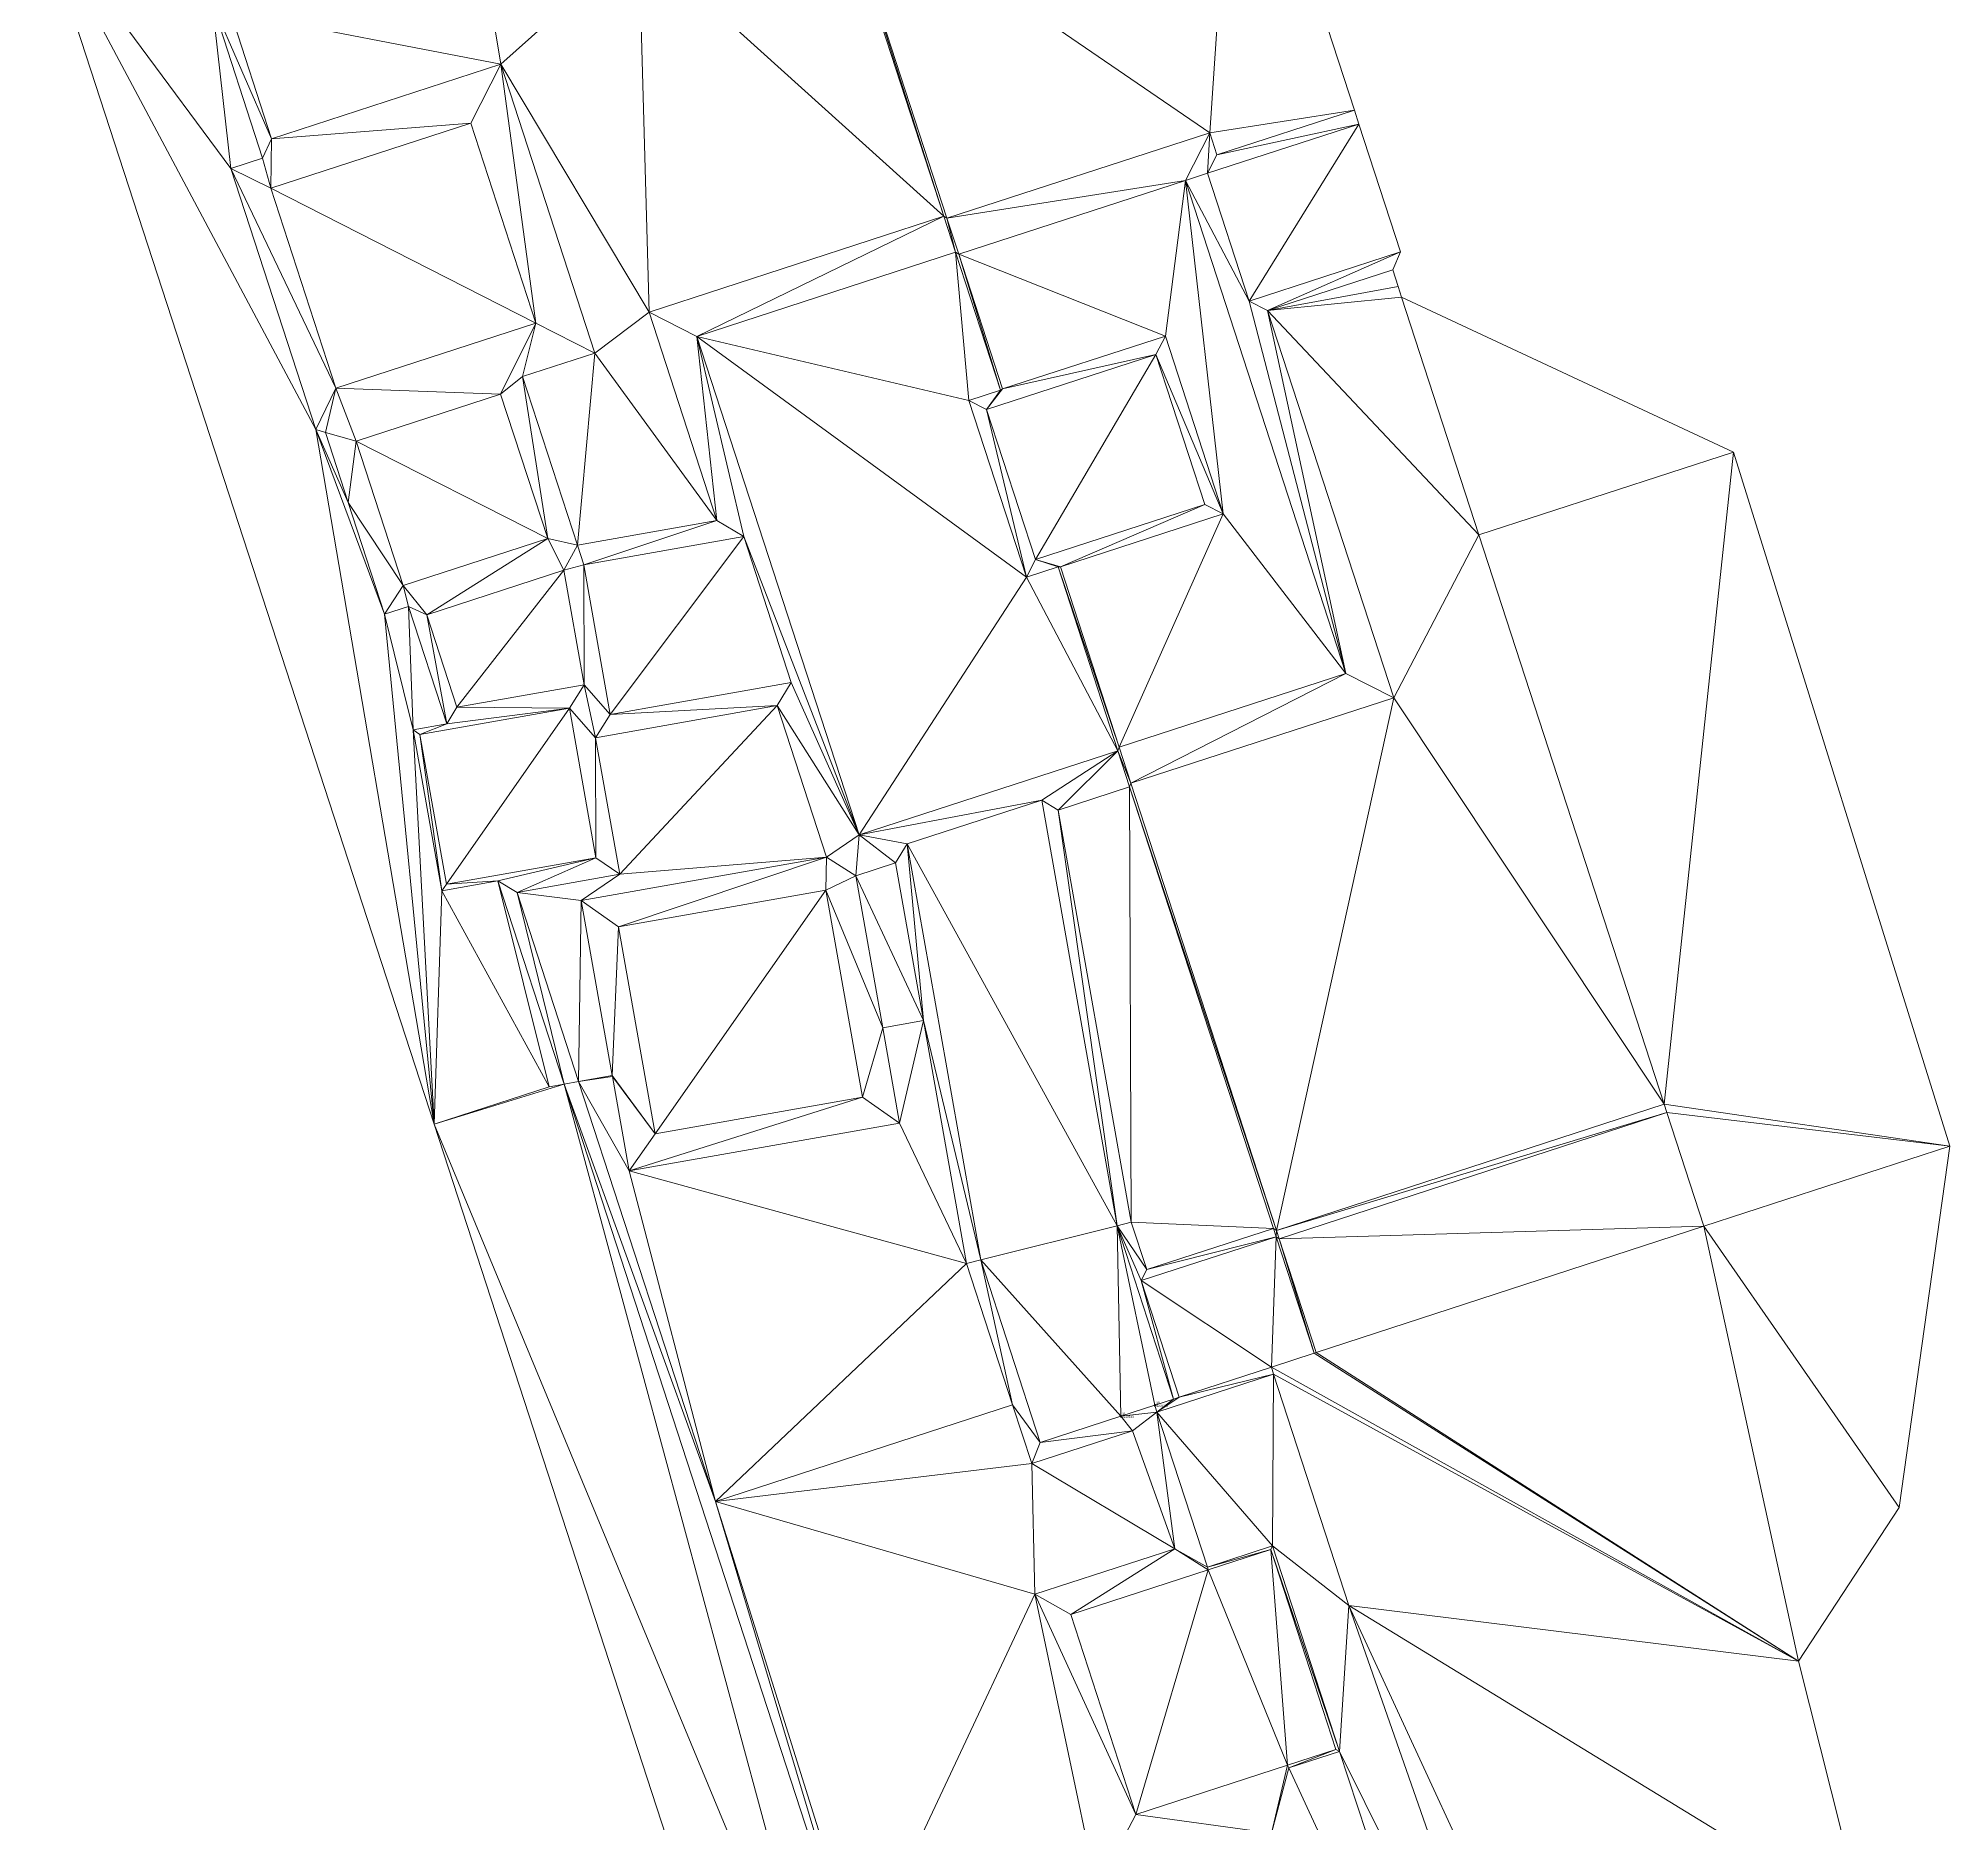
# Model space of a CAD drawing. Header units: metres. Extents: x 2684444 to 2684547, y 1239945 to 1240156.
# Drawn here: x 2684466.8 to 2684499.51, y 1240037.55 to 1240068.12 of the extents above; entities that cross this region are included whole.
import ezdxf

# ---------------------------------------------------------------- set-up
doc = ezdxf.new("R2010")
doc.units = ezdxf.units.M
for name, color, linetype, lineweight in [('Bruchkanten', 1, 'Continuous', 13), ('Bruchkanten-Hoehe', 1, 'Continuous', 0), ('Bruchkanten-PktBezeichnung', 1, 'Continuous', 0), ('Bruchkanten-PNum', 1, 'Continuous', 0), ('Bruchkanten_Linie', 1, 'Continuous', 13), ('DGM_Vermaschung', 254, 'Continuous', 15)]:
    doc.layers.add(name, color=color, linetype=linetype, lineweight=lineweight)
doc.styles.add('Arial', font='arial.ttf', dxfattribs={"height": 2})

# ---------------------------------------------------------------- blocks, each defined once
blk = doc.blocks.new('*U5')
at = {"layer": 'DGM_Vermaschung', "transparency": 33554687}
for points in [[(2684486.847, 1240066.504, 423.32), (2684480.446, 1240070.887, 423.32), (2684487.297, 1240073.117, 423.32)], [(2684489.325, 1240066.89, 423.32), (2684486.847, 1240066.504, 423.32), (2684487.297, 1240073.117, 423.32)], [(2684480.408, 1240070.876, 423.28), (2684482.296, 1240065.075, 423.28), (2684477.075, 1240069.79, 423.28)], [(2684480.446, 1240070.887, 423.32), (2684482.296, 1240065.075, 423.28), (2684480.408, 1240070.876, 423.28)], [(2684482.35, 1240065.04, 423.32), (2684480.446, 1240070.887, 423.32), (2684486.847, 1240066.504, 423.32)], [(2684480.446, 1240070.887, 423.32), (2684482.35, 1240065.04, 423.32), (2684482.296, 1240065.075, 423.28)], [(2684471.549, 1240061.423, 423.03), (2684473.573, 1240049.531, 423.03), (2684466.797, 1240070.346, 423.03)], [(2684469.772, 1240068.728, 423.03), (2684470.094, 1240065.892, 423.03), (2684466.797, 1240070.346, 423.03)], [(2684471.549, 1240061.423, 423.03), (2684466.797, 1240070.346, 423.03), (2684470.094, 1240065.892, 423.03)], [(2684470.087, 1240068.567, 423.28), (2684474.34, 1240069.952, 423.28), (2684474.713, 1240067.676, 423.28)], [(2684474.713, 1240067.676, 423.28), (2684474.34, 1240069.952, 423.28), (2684477.075, 1240069.79, 423.28)], [(2684477.251, 1240063.433, 423.28), (2684474.713, 1240067.676, 423.28), (2684477.075, 1240069.79, 423.28)], [(2684477.075, 1240069.79, 423.28), (2684482.296, 1240065.075, 423.28), (2684477.251, 1240063.433, 423.28)], [(2684469.772, 1240068.728, 423.03), (2684470.637, 1240066.069, 423.03), (2684470.094, 1240065.892, 423.03)], [(2684470.637, 1240066.069, 423.03), (2684469.772, 1240068.728, 423.03), (2684470.792, 1240066.399, 423.28)], [(2684470.792, 1240066.399, 423.28), (2684469.772, 1240068.728, 423.03), (2684470.087, 1240068.567, 423.28)], [(2684474.713, 1240067.676, 423.28), (2684470.792, 1240066.399, 423.28), (2684470.087, 1240068.567, 423.28)], [(2684470.792, 1240066.399, 423.28), (2684474.713, 1240067.676, 423.28), (2684474.2, 1240066.668, 422.48)], [(2684474.713, 1240067.676, 423.28), (2684475.314, 1240063.245, 422.48), (2684474.2, 1240066.668, 422.48)], [(2684474.713, 1240067.676, 423.28), (2684476.323, 1240062.731, 423.28), (2684475.314, 1240063.245, 422.48)], [(2684476.323, 1240062.731, 423.28), (2684474.713, 1240067.676, 423.28), (2684477.251, 1240063.433, 423.28)], [(2684486.847, 1240066.504, 423.32), (2684489.325, 1240066.89, 423.32), (2684486.971, 1240066.124, 423.32)], [(2684486.971, 1240066.124, 423.32), (2684489.325, 1240066.89, 423.32), (2684489.402, 1240066.652, 423.07)], [(2684475.314, 1240063.245, 422.48), (2684470.777, 1240065.554, 422.48), (2684474.2, 1240066.668, 422.48)], [(2684470.792, 1240066.399, 423.28), (2684474.2, 1240066.668, 422.48), (2684470.777, 1240065.554, 422.48)], [(2684489.402, 1240066.652, 423.07), (2684487.522, 1240063.621, 423.07), (2684486.811, 1240065.809, 423.07)], [(2684486.971, 1240066.124, 423.32), (2684489.402, 1240066.652, 423.07), (2684486.811, 1240065.809, 423.07)], [(2684490.114, 1240064.465, 423.07), (2684487.522, 1240063.621, 423.07), (2684489.402, 1240066.652, 423.07)], [(2684470.792, 1240066.399, 423.28), (2684470.777, 1240065.554, 422.48), (2684470.637, 1240066.069, 423.03)], [(2684486.43, 1240065.685, 422.67), (2684482.35, 1240065.04, 423.32), (2684486.847, 1240066.504, 423.32)], [(2684486.43, 1240065.685, 422.67), (2684486.847, 1240066.504, 423.32), (2684486.811, 1240065.809, 423.07)], [(2684486.971, 1240066.124, 423.32), (2684486.811, 1240065.809, 423.07), (2684486.847, 1240066.504, 423.32)], [(2684470.637, 1240066.069, 423.03), (2684470.777, 1240065.554, 422.48), (2684470.094, 1240065.892, 423.03)], [(2684471.891, 1240062.13, 422.48), (2684471.549, 1240061.423, 423.03), (2684470.094, 1240065.892, 423.03)], [(2684471.891, 1240062.13, 422.48), (2684470.094, 1240065.892, 423.03), (2684470.777, 1240065.554, 422.48)], [(2684482.35, 1240065.04, 423.32), (2684486.43, 1240065.685, 422.67), (2684482.551, 1240064.422, 422.67)], [(2684486.43, 1240065.685, 422.67), (2684486.088, 1240063.023, 422.67), (2684482.551, 1240064.422, 422.67)], [(2684486.43, 1240065.685, 422.67), (2684487.079, 1240059.979, 422.67), (2684486.088, 1240063.023, 422.67)], [(2684486.811, 1240065.809, 423.07), (2684487.522, 1240063.621, 423.07), (2684486.43, 1240065.685, 422.67)], [(2684489.177, 1240057.245, 422.67), (2684486.43, 1240065.685, 422.67), (2684487.522, 1240063.621, 423.07)], [(2684486.43, 1240065.685, 422.67), (2684489.177, 1240057.245, 422.67), (2684487.079, 1240059.979, 422.67)], [(2684475.314, 1240063.245, 422.48), (2684471.891, 1240062.13, 422.48), (2684470.777, 1240065.554, 422.48)], [(2684477.251, 1240063.433, 423.28), (2684482.296, 1240065.075, 423.28), (2684478.071, 1240063.016, 422.63)], [(2684482.296, 1240065.075, 423.28), (2684482.497, 1240064.457, 422.63), (2684478.071, 1240063.016, 422.63)], [(2684482.296, 1240065.075, 423.28), (2684482.35, 1240065.04, 423.32), (2684482.497, 1240064.457, 422.63)], [(2684482.497, 1240064.457, 422.63), (2684482.35, 1240065.04, 423.32), (2684482.551, 1240064.422, 422.67)], [(2684478.071, 1240063.016, 422.63), (2684482.497, 1240064.457, 422.63), (2684482.724, 1240061.918, 422.63)], [(2684483.266, 1240062.094, 422.63), (2684482.497, 1240064.457, 422.63), (2684482.551, 1240064.422, 422.67)], [(2684482.497, 1240064.457, 422.63), (2684483.266, 1240062.094, 422.63), (2684482.724, 1240061.918, 422.63)], [(2684486.088, 1240063.023, 422.67), (2684483.302, 1240062.116, 422.67), (2684482.551, 1240064.422, 422.67)], [(2684482.551, 1240064.422, 422.67), (2684483.302, 1240062.116, 422.67), (2684483.266, 1240062.094, 422.63)], [(2684487.838, 1240063.461, 423.32), (2684487.522, 1240063.621, 423.07), (2684490.114, 1240064.465, 423.07)], [(2684487.838, 1240063.461, 423.32), (2684490.114, 1240064.465, 423.07), (2684489.979, 1240064.158, 423.32)], [(2684489.979, 1240064.158, 423.32), (2684490.073, 1240063.87, 423.32), (2684487.838, 1240063.461, 423.32)], [(2684489.177, 1240057.245, 422.67), (2684487.522, 1240063.621, 423.07), (2684487.838, 1240063.461, 423.32)], [(2684490.073, 1240063.87, 423.32), (2684490.132, 1240063.688, 423.32), (2684487.838, 1240063.461, 423.32)], [(2684491.456, 1240059.619, 423.32), (2684487.838, 1240063.461, 423.32), (2684490.132, 1240063.688, 423.32)], [(2684491.456, 1240059.619, 423.32), (2684490.132, 1240063.688, 423.32), (2684495.81, 1240061.035, 427.898)], [(2684477.251, 1240063.433, 423.28), (2684478.413, 1240059.863, 423.28), (2684476.323, 1240062.731, 423.28)], [(2684478.413, 1240059.863, 423.28), (2684477.251, 1240063.433, 423.28), (2684478.071, 1240063.016, 422.63)], [(2684487.838, 1240063.461, 423.32), (2684489.996, 1240056.828, 423.32), (2684489.177, 1240057.245, 422.67)], [(2684489.996, 1240056.828, 423.32), (2684487.838, 1240063.461, 423.32), (2684491.456, 1240059.619, 423.32)], [(2684475.314, 1240063.245, 422.48), (2684474.711, 1240062.028, 422.68), (2684471.891, 1240062.13, 422.48)], [(2684474.711, 1240062.028, 422.68), (2684475.314, 1240063.245, 422.48), (2684475.087, 1240062.329, 423.28)], [(2684475.087, 1240062.329, 423.28), (2684475.314, 1240063.245, 422.48), (2684476.323, 1240062.731, 423.28)], [(2684480.849, 1240054.482, 422.63), (2684478.071, 1240063.016, 422.63), (2684483.709, 1240058.893, 422.63)], [(2684483.709, 1240058.893, 422.63), (2684478.071, 1240063.016, 422.63), (2684482.724, 1240061.918, 422.63)], [(2684478.071, 1240063.016, 422.63), (2684478.871, 1240059.589, 422.93), (2684478.413, 1240059.863, 423.28)], [(2684478.071, 1240063.016, 422.63), (2684480.849, 1240054.482, 422.63), (2684478.871, 1240059.589, 422.93)], [(2684483.302, 1240062.116, 422.67), (2684486.088, 1240063.023, 422.67), (2684485.927, 1240062.708, 422.1)], [(2684486.088, 1240063.023, 422.67), (2684487.079, 1240059.979, 422.67), (2684485.927, 1240062.708, 422.1)], [(2684476.027, 1240059.441, 423.28), (2684475.087, 1240062.329, 423.28), (2684476.323, 1240062.731, 423.28)], [(2684478.413, 1240059.863, 423.28), (2684476.027, 1240059.441, 423.28), (2684476.323, 1240062.731, 423.28)], [(2684485.927, 1240062.708, 422.1), (2684483.863, 1240059.195, 422.1), (2684483.027, 1240061.764, 422.1)], [(2684485.927, 1240062.708, 422.1), (2684483.027, 1240061.764, 422.1), (2684483.302, 1240062.116, 422.67)], [(2684486.763, 1240060.139, 422.1), (2684483.863, 1240059.195, 422.1), (2684485.927, 1240062.708, 422.1)], [(2684485.927, 1240062.708, 422.1), (2684487.079, 1240059.979, 422.67), (2684486.763, 1240060.139, 422.1)], [(2684474.711, 1240062.028, 422.68), (2684475.087, 1240062.329, 423.28), (2684475.516, 1240059.556, 422.68)], [(2684475.516, 1240059.556, 422.68), (2684475.087, 1240062.329, 423.28), (2684476.027, 1240059.441, 423.28)], [(2684471.891, 1240062.13, 422.48), (2684471.713, 1240061.373, 423.03), (2684471.549, 1240061.423, 423.03)], [(2684471.713, 1240061.373, 423.03), (2684471.891, 1240062.13, 422.48), (2684472.239, 1240061.223, 422.68)], [(2684472.239, 1240061.223, 422.68), (2684471.891, 1240062.13, 422.48), (2684474.711, 1240062.028, 422.68)], [(2684475.516, 1240059.556, 422.68), (2684472.239, 1240061.223, 422.68), (2684474.711, 1240062.028, 422.68)], [(2684482.724, 1240061.918, 422.63), (2684483.266, 1240062.094, 422.63), (2684483.027, 1240061.764, 422.1)], [(2684483.266, 1240062.094, 422.63), (2684483.302, 1240062.116, 422.67), (2684483.027, 1240061.764, 422.1)], [(2684483.709, 1240058.893, 422.63), (2684482.724, 1240061.918, 422.63), (2684483.027, 1240061.764, 422.1)], [(2684483.863, 1240059.195, 422.1), (2684483.709, 1240058.893, 422.63), (2684483.027, 1240061.764, 422.1)], [(2684471.549, 1240061.423, 423.03), (2684472.726, 1240058.262, 423.03), (2684473.573, 1240049.531, 423.03)], [(2684472.726, 1240058.262, 423.03), (2684471.549, 1240061.423, 423.03), (2684472.104, 1240060.17, 423.03)], [(2684471.549, 1240061.423, 423.03), (2684471.713, 1240061.373, 423.03), (2684472.104, 1240060.17, 423.03)], [(2684471.713, 1240061.373, 423.03), (2684472.239, 1240061.223, 422.68), (2684472.104, 1240060.17, 423.03)], [(2684472.239, 1240061.223, 422.68), (2684473.044, 1240058.751, 422.68), (2684472.104, 1240060.17, 423.03)], [(2684473.044, 1240058.751, 422.68), (2684472.239, 1240061.223, 422.68), (2684475.516, 1240059.556, 422.68)], [(2684494.628, 1240049.871, 423.32), (2684491.456, 1240059.619, 423.32), (2684495.81, 1240061.035, 427.898)], [(2684499.514, 1240049.15, 427.596), (2684494.628, 1240049.871, 423.32), (2684495.81, 1240061.035, 427.898)], [(2684472.104, 1240060.17, 423.03), (2684473.044, 1240058.751, 422.68), (2684472.726, 1240058.262, 423.03)], [(2684483.863, 1240059.195, 422.1), (2684486.763, 1240060.139, 422.1), (2684484.292, 1240059.072, 422.67)], [(2684487.079, 1240059.979, 422.67), (2684484.292, 1240059.072, 422.67), (2684486.763, 1240060.139, 422.1)], [(2684478.413, 1240059.863, 423.28), (2684476.135, 1240059.105, 422.93), (2684476.027, 1240059.441, 423.28)], [(2684478.871, 1240059.589, 422.93), (2684476.135, 1240059.105, 422.93), (2684478.413, 1240059.863, 423.28)], [(2684487.079, 1240059.979, 422.67), (2684485.298, 1240055.983, 422.67), (2684484.292, 1240059.072, 422.67)], [(2684489.177, 1240057.245, 422.67), (2684485.298, 1240055.983, 422.67), (2684487.079, 1240059.979, 422.67)], [(2684475.516, 1240059.556, 422.68), (2684473.445, 1240058.25, 423.28), (2684473.044, 1240058.751, 422.68)], [(2684475.516, 1240059.556, 422.68), (2684475.795, 1240059.015, 423.28), (2684473.445, 1240058.25, 423.28)], [(2684475.795, 1240059.015, 423.28), (2684475.516, 1240059.556, 422.68), (2684476.027, 1240059.441, 423.28)], [(2684476.027, 1240059.441, 423.28), (2684476.135, 1240059.105, 422.93), (2684475.795, 1240059.015, 423.28)], [(2684476.587, 1240056.545, 422.93), (2684476.135, 1240059.105, 422.93), (2684478.871, 1240059.589, 422.93)], [(2684476.587, 1240056.545, 422.93), (2684478.871, 1240059.589, 422.93), (2684479.683, 1240057.092, 422.93)], [(2684478.871, 1240059.589, 422.93), (2684480.849, 1240054.482, 422.63), (2684479.683, 1240057.092, 422.93)], [(2684491.456, 1240059.619, 423.32), (2684494.628, 1240049.871, 423.32), (2684489.996, 1240056.828, 423.32)], [(2684473.961, 1240056.666, 423.28), (2684473.445, 1240058.25, 423.28), (2684475.795, 1240059.015, 423.28)], [(2684475.795, 1240059.015, 423.28), (2684476.142, 1240057.052, 423.28), (2684473.961, 1240056.666, 423.28)], [(2684476.135, 1240059.105, 422.93), (2684476.142, 1240057.052, 423.28), (2684475.795, 1240059.015, 423.28)], [(2684476.135, 1240059.105, 422.93), (2684476.587, 1240056.545, 422.93), (2684476.142, 1240057.052, 423.28)], [(2684483.863, 1240059.195, 422.1), (2684484.251, 1240059.069, 422.63), (2684483.709, 1240058.893, 422.63)], [(2684484.251, 1240059.069, 422.63), (2684485.275, 1240055.923, 422.63), (2684483.709, 1240058.893, 422.63)], [(2684484.251, 1240059.069, 422.63), (2684483.863, 1240059.195, 422.1), (2684484.292, 1240059.072, 422.67)], [(2684485.298, 1240055.983, 422.67), (2684484.251, 1240059.069, 422.63), (2684484.292, 1240059.072, 422.67)], [(2684485.275, 1240055.923, 422.63), (2684484.251, 1240059.069, 422.63), (2684485.298, 1240055.983, 422.67)], [(2684473.044, 1240058.751, 422.68), (2684473.135, 1240058.395, 423.03), (2684472.726, 1240058.262, 423.03)], [(2684473.445, 1240058.25, 423.28), (2684473.135, 1240058.395, 423.03), (2684473.044, 1240058.751, 422.68)], [(2684485.275, 1240055.923, 422.63), (2684480.849, 1240054.482, 422.63), (2684483.709, 1240058.893, 422.63)], [(2684473.135, 1240058.395, 423.03), (2684473.214, 1240056.28, 423.03), (2684472.726, 1240058.262, 423.03)], [(2684473.79, 1240056.382, 423.03), (2684473.135, 1240058.395, 423.03), (2684473.445, 1240058.25, 423.28)], [(2684473.135, 1240058.395, 423.03), (2684473.79, 1240056.382, 423.03), (2684473.214, 1240056.28, 423.03)], [(2684473.573, 1240049.531, 423.03), (2684472.726, 1240058.262, 423.03), (2684473.214, 1240056.28, 423.03)], [(2684473.79, 1240056.382, 423.03), (2684473.445, 1240058.25, 423.28), (2684473.961, 1240056.666, 423.28)], [(2684473.961, 1240056.666, 423.28), (2684476.142, 1240057.052, 423.28), (2684475.89, 1240056.652, 422.93)], [(2684476.142, 1240057.052, 423.28), (2684476.336, 1240056.145, 423.28), (2684475.89, 1240056.652, 422.93)], [(2684476.336, 1240056.145, 423.28), (2684476.142, 1240057.052, 423.28), (2684476.587, 1240056.545, 422.93)], [(2684476.587, 1240056.545, 422.93), (2684479.683, 1240057.092, 422.93), (2684479.445, 1240056.695, 423.28)], [(2684480.849, 1240054.482, 422.63), (2684479.445, 1240056.695, 423.28), (2684479.683, 1240057.092, 422.93)], [(2684489.177, 1240057.245, 422.67), (2684485.499, 1240055.365, 423.32), (2684485.298, 1240055.983, 422.67)], [(2684489.996, 1240056.828, 423.32), (2684485.499, 1240055.365, 423.32), (2684489.177, 1240057.245, 422.67)], [(2684487.991, 1240047.71, 423.32), (2684485.499, 1240055.365, 423.32), (2684489.996, 1240056.828, 423.32)], [(2684487.991, 1240047.71, 423.32), (2684489.996, 1240056.828, 423.32), (2684494.628, 1240049.871, 423.32)], [(2684475.89, 1240056.652, 422.93), (2684473.33, 1240056.199, 422.93), (2684473.79, 1240056.382, 423.03)], [(2684475.89, 1240056.652, 422.93), (2684473.783, 1240053.639, 422.93), (2684473.33, 1240056.199, 422.93)], [(2684475.89, 1240056.652, 422.93), (2684476.343, 1240054.092, 422.93), (2684473.783, 1240053.639, 422.93)], [(2684473.961, 1240056.666, 423.28), (2684475.89, 1240056.652, 422.93), (2684473.79, 1240056.382, 423.03)], [(2684476.343, 1240054.092, 422.93), (2684475.89, 1240056.652, 422.93), (2684476.336, 1240056.145, 423.28)], [(2684476.336, 1240056.145, 423.28), (2684479.445, 1240056.695, 423.28), (2684476.749, 1240053.808, 423.28)], [(2684479.445, 1240056.695, 423.28), (2684476.336, 1240056.145, 423.28), (2684476.587, 1240056.545, 422.93)], [(2684476.749, 1240053.808, 423.28), (2684479.445, 1240056.695, 423.28), (2684480.29, 1240054.099, 423.28)], [(2684480.29, 1240054.099, 423.28), (2684479.445, 1240056.695, 423.28), (2684480.849, 1240054.482, 422.63)], [(2684473.214, 1240056.28, 423.03), (2684473.79, 1240056.382, 423.03), (2684473.33, 1240056.199, 422.93)], [(2684473.573, 1240049.531, 423.03), (2684473.214, 1240056.28, 423.03), (2684473.702, 1240053.523, 423.03)], [(2684473.33, 1240056.199, 422.93), (2684473.702, 1240053.523, 423.03), (2684473.214, 1240056.28, 423.03)], [(2684473.33, 1240056.199, 422.93), (2684473.783, 1240053.639, 422.93), (2684473.702, 1240053.523, 423.03)], [(2684476.343, 1240054.092, 422.93), (2684476.336, 1240056.145, 423.28), (2684476.749, 1240053.808, 423.28)], [(2684480.849, 1240054.482, 422.63), (2684485.275, 1240055.923, 422.63), (2684483.972, 1240055.078, 423.03)], [(2684483.972, 1240055.078, 423.03), (2684485.275, 1240055.923, 422.63), (2684484.256, 1240054.907, 423.28)], [(2684485.275, 1240055.923, 422.63), (2684485.476, 1240055.305, 423.28), (2684484.256, 1240054.907, 423.28)], [(2684485.298, 1240055.983, 422.67), (2684485.499, 1240055.365, 423.32), (2684485.275, 1240055.923, 422.63)], [(2684485.499, 1240055.365, 423.32), (2684485.476, 1240055.305, 423.28), (2684485.275, 1240055.923, 422.63)], [(2684484.256, 1240054.907, 423.28), (2684485.476, 1240055.305, 423.28), (2684485.505, 1240047.851, 423.28)], [(2684485.499, 1240055.365, 423.32), (2684487.991, 1240047.71, 423.32), (2684485.476, 1240055.305, 423.28)], [(2684487.937, 1240047.745, 423.28), (2684485.505, 1240047.851, 423.28), (2684485.476, 1240055.305, 423.28)], [(2684485.476, 1240055.305, 423.28), (2684487.991, 1240047.71, 423.32), (2684487.937, 1240047.745, 423.28)], [(2684480.849, 1240054.482, 422.63), (2684483.972, 1240055.078, 423.03), (2684481.668, 1240054.328, 423.03)], [(2684483.972, 1240055.078, 423.03), (2684485.262, 1240047.79, 423.03), (2684481.668, 1240054.328, 423.03)], [(2684485.262, 1240047.79, 423.03), (2684483.972, 1240055.078, 423.03), (2684484.256, 1240054.907, 423.28)], [(2684485.262, 1240047.79, 423.03), (2684484.256, 1240054.907, 423.28), (2684485.505, 1240047.851, 423.28)], [(2684480.791, 1240053.779, 423.28), (2684480.29, 1240054.099, 423.28), (2684480.849, 1240054.482, 422.63)], [(2684480.849, 1240054.482, 422.63), (2684481.472, 1240054.001, 423.28), (2684480.791, 1240053.779, 423.28)], [(2684481.472, 1240054.001, 423.28), (2684480.849, 1240054.482, 422.63), (2684481.668, 1240054.328, 423.03)], [(2684481.668, 1240054.328, 423.03), (2684481.949, 1240051.305, 423.28), (2684481.472, 1240054.001, 423.28)], [(2684482.928, 1240047.207, 423.03), (2684481.668, 1240054.328, 423.03), (2684485.262, 1240047.79, 423.03)], [(2684481.668, 1240054.328, 423.03), (2684482.928, 1240047.207, 423.03), (2684481.949, 1240051.305, 423.28)], [(2684473.783, 1240053.639, 422.93), (2684476.343, 1240054.092, 422.93), (2684474.665, 1240053.693, 423.03)], [(2684474.665, 1240053.693, 423.03), (2684476.343, 1240054.092, 422.93), (2684474.992, 1240053.497, 423.28)], [(2684476.749, 1240053.808, 423.28), (2684474.992, 1240053.497, 423.28), (2684476.343, 1240054.092, 422.93)], [(2684474.992, 1240053.497, 423.28), (2684476.749, 1240053.808, 423.28), (2684476.092, 1240053.356, 423.28)], [(2684480.29, 1240054.099, 423.28), (2684476.092, 1240053.356, 423.28), (2684476.749, 1240053.808, 423.28)], [(2684476.092, 1240053.356, 423.28), (2684480.29, 1240054.099, 423.28), (2684476.73, 1240052.91, 422.73)], [(2684476.73, 1240052.91, 422.73), (2684480.29, 1240054.099, 423.28), (2684480.275, 1240053.537, 422.73)], [(2684480.275, 1240053.537, 422.73), (2684480.29, 1240054.099, 423.28), (2684480.791, 1240053.779, 423.28)], [(2684480.791, 1240053.779, 423.28), (2684481.25, 1240051.181, 423.28), (2684480.275, 1240053.537, 422.73)], [(2684481.949, 1240051.305, 423.28), (2684480.791, 1240053.779, 423.28), (2684481.472, 1240054.001, 423.28)], [(2684481.25, 1240051.181, 423.28), (2684480.791, 1240053.779, 423.28), (2684481.949, 1240051.305, 423.28)], [(2684475.539, 1240050.171, 423.03), (2684473.573, 1240049.531, 423.03), (2684473.702, 1240053.523, 423.03)], [(2684474.665, 1240053.693, 423.03), (2684475.539, 1240050.171, 423.03), (2684473.702, 1240053.523, 423.03)], [(2684473.702, 1240053.523, 423.03), (2684473.783, 1240053.639, 422.93), (2684474.665, 1240053.693, 423.03)], [(2684475.797, 1240050.217, 423.03), (2684474.665, 1240053.693, 423.03), (2684474.992, 1240053.497, 423.28)], [(2684474.665, 1240053.693, 423.03), (2684475.797, 1240050.217, 423.03), (2684475.539, 1240050.171, 423.03)], [(2684476.046, 1240050.261, 423.28), (2684474.992, 1240053.497, 423.28), (2684476.092, 1240053.356, 423.28)], [(2684474.992, 1240053.497, 423.28), (2684476.046, 1240050.261, 423.28), (2684475.797, 1240050.217, 423.03)], [(2684477.357, 1240049.365, 422.73), (2684476.73, 1240052.91, 422.73), (2684480.275, 1240053.537, 422.73)], [(2684477.357, 1240049.365, 422.73), (2684480.275, 1240053.537, 422.73), (2684480.902, 1240049.992, 422.73)], [(2684480.902, 1240049.992, 422.73), (2684480.275, 1240053.537, 422.73), (2684481.25, 1240051.181, 423.28)], [(2684476.092, 1240053.356, 423.28), (2684476.622, 1240050.363, 423.28), (2684476.046, 1240050.261, 423.28)], [(2684476.622, 1240050.363, 423.28), (2684476.092, 1240053.356, 423.28), (2684476.73, 1240052.91, 422.73)], [(2684476.73, 1240052.91, 422.73), (2684477.357, 1240049.365, 422.73), (2684476.622, 1240050.363, 423.28)], [(2684481.539, 1240049.547, 423.417), (2684480.902, 1240049.992, 422.73), (2684481.25, 1240051.181, 423.28)], [(2684481.539, 1240049.547, 423.417), (2684481.25, 1240051.181, 423.28), (2684481.949, 1240051.305, 423.28)], [(2684481.949, 1240051.305, 423.28), (2684482.685, 1240047.146, 423.63), (2684481.539, 1240049.547, 423.417)], [(2684482.685, 1240047.146, 423.63), (2684481.949, 1240051.305, 423.28), (2684482.928, 1240047.207, 423.03)], [(2684475.797, 1240050.217, 423.03), (2684480.51, 1240032.797, 424.49), (2684473.573, 1240049.531, 423.03)], [(2684475.797, 1240050.217, 423.03), (2684473.573, 1240049.531, 423.03), (2684475.539, 1240050.171, 423.03)], [(2684476.046, 1240050.261, 423.28), (2684478.387, 1240043.07, 423.9), (2684475.797, 1240050.217, 423.03)], [(2684481.376, 1240033.079, 424.423), (2684475.797, 1240050.217, 423.03), (2684478.387, 1240043.07, 423.9)], [(2684475.797, 1240050.217, 423.03), (2684481.376, 1240033.079, 424.423), (2684480.51, 1240032.797, 424.49)], [(2684476.625, 1240050.347, 423.281), (2684476.046, 1240050.261, 423.28), (2684476.622, 1240050.363, 423.28)], [(2684476.046, 1240050.261, 423.28), (2684476.625, 1240050.347, 423.281), (2684476.911, 1240048.728, 423.417)], [(2684478.387, 1240043.07, 423.9), (2684476.046, 1240050.261, 423.28), (2684476.911, 1240048.728, 423.417)], [(2684477.357, 1240049.365, 422.73), (2684476.625, 1240050.347, 423.281), (2684476.622, 1240050.363, 423.28)], [(2684476.911, 1240048.728, 423.417), (2684476.625, 1240050.347, 423.281), (2684477.357, 1240049.365, 422.73)], [(2684476.911, 1240048.728, 423.417), (2684477.357, 1240049.365, 422.73), (2684480.902, 1240049.992, 422.73)], [(2684481.539, 1240049.547, 423.417), (2684476.911, 1240048.728, 423.417), (2684480.902, 1240049.992, 422.73)], [(2684487.991, 1240047.71, 423.32), (2684494.628, 1240049.871, 423.32), (2684494.671, 1240049.727, 423.17)], [(2684494.628, 1240049.871, 423.32), (2684499.514, 1240049.15, 427.596), (2684494.671, 1240049.727, 423.17)], [(2684485.889, 1240011.7, 426.08), (2684473.573, 1240049.531, 423.03), (2684480.51, 1240032.797, 424.49)], [(2684476.911, 1240048.728, 423.417), (2684481.539, 1240049.547, 423.417), (2684482.685, 1240047.146, 423.63)], [(2684487.991, 1240047.71, 423.32), (2684494.671, 1240049.727, 423.17), (2684488.037, 1240047.567, 423.17)], [(2684488.037, 1240047.567, 423.17), (2684494.671, 1240049.727, 423.17), (2684495.305, 1240047.781, 423.17)], [(2684499.514, 1240049.15, 427.596), (2684495.305, 1240047.781, 423.17), (2684494.671, 1240049.727, 423.17)], [(2684499.514, 1240049.15, 427.596), (2684498.649, 1240042.965, 428.789), (2684495.305, 1240047.781, 423.17)], [(2684476.911, 1240048.728, 423.417), (2684482.685, 1240047.146, 423.63), (2684478.387, 1240043.07, 423.9)], [(2684485.262, 1240047.79, 423.03), (2684485.327, 1240044.53, 423.03), (2684482.928, 1240047.207, 423.03)], [(2684485.505, 1240047.851, 423.28), (2684485.769, 1240047.039, 423.28), (2684485.262, 1240047.79, 423.03)], [(2684485.262, 1240047.79, 423.03), (2684485.91, 1240044.719, 423.03), (2684485.327, 1240044.53, 423.03)], [(2684485.262, 1240047.79, 423.03), (2684486.228, 1240044.823, 423.03), (2684485.91, 1240044.719, 423.03)], [(2684485.262, 1240047.79, 423.03), (2684485.769, 1240047.039, 423.28), (2684485.673, 1240046.85, 423.13)], [(2684486.228, 1240044.823, 423.03), (2684485.262, 1240047.79, 423.03), (2684485.673, 1240046.85, 423.13)], [(2684487.937, 1240047.745, 423.28), (2684485.769, 1240047.039, 423.28), (2684485.505, 1240047.851, 423.28)], [(2684487.983, 1240047.602, 423.13), (2684485.673, 1240046.85, 423.13), (2684485.769, 1240047.039, 423.28)], [(2684485.673, 1240046.85, 423.13), (2684487.983, 1240047.602, 423.13), (2684487.902, 1240045.368, 423.13)], [(2684487.983, 1240047.602, 423.13), (2684485.769, 1240047.039, 423.28), (2684487.937, 1240047.745, 423.28)], [(2684487.983, 1240047.602, 423.13), (2684488.633, 1240045.606, 423.13), (2684487.902, 1240045.368, 423.13)], [(2684487.991, 1240047.71, 423.32), (2684487.983, 1240047.602, 423.13), (2684487.937, 1240047.745, 423.28)], [(2684488.037, 1240047.567, 423.17), (2684487.983, 1240047.602, 423.13), (2684487.991, 1240047.71, 423.32)], [(2684488.633, 1240045.606, 423.13), (2684487.983, 1240047.602, 423.13), (2684488.037, 1240047.567, 423.17)], [(2684495.305, 1240047.781, 423.17), (2684488.671, 1240045.621, 423.17), (2684488.037, 1240047.567, 423.17)], [(2684488.037, 1240047.567, 423.17), (2684488.671, 1240045.621, 423.17), (2684488.633, 1240045.606, 423.13)], [(2684496.924, 1240040.337, 430.689), (2684488.671, 1240045.621, 423.17), (2684495.305, 1240047.781, 423.17)], [(2684498.649, 1240042.965, 428.789), (2684496.924, 1240040.337, 430.689), (2684495.305, 1240047.781, 423.17)], [(2684483.473, 1240044.725, 423.838), (2684478.387, 1240043.07, 423.9), (2684482.685, 1240047.146, 423.63)], [(2684483.473, 1240044.725, 423.838), (2684482.685, 1240047.146, 423.63), (2684482.928, 1240047.207, 423.03)], [(2684482.928, 1240047.207, 423.03), (2684483.946, 1240044.08, 423.03), (2684483.473, 1240044.725, 423.838)], [(2684483.946, 1240044.08, 423.03), (2684482.928, 1240047.207, 423.03), (2684485.327, 1240044.53, 423.03)], [(2684485.673, 1240046.85, 423.13), (2684486.323, 1240044.854, 423.13), (2684486.228, 1240044.823, 423.03)], [(2684486.323, 1240044.854, 423.13), (2684485.673, 1240046.85, 423.13), (2684487.902, 1240045.368, 423.13)], [(2684496.924, 1240040.337, 430.689), (2684487.902, 1240045.368, 423.13), (2684488.633, 1240045.606, 423.13)], [(2684496.924, 1240040.337, 430.689), (2684488.633, 1240045.606, 423.13), (2684488.671, 1240045.621, 423.17)], [(2684487.941, 1240045.251, 424.1), (2684486.323, 1240044.854, 423.13), (2684487.902, 1240045.368, 423.13)], [(2684487.902, 1240045.368, 423.13), (2684496.924, 1240040.337, 430.689), (2684487.941, 1240045.251, 424.1)], [(2684487.941, 1240045.251, 424.1), (2684485.944, 1240044.601, 424.1), (2684486.323, 1240044.854, 423.13)], [(2684485.944, 1240044.601, 424.1), (2684487.941, 1240045.251, 424.1), (2684487.923, 1240042.309, 424.1)], [(2684487.941, 1240045.251, 424.1), (2684489.231, 1240041.288, 424.1), (2684487.923, 1240042.309, 424.1)], [(2684487.941, 1240045.251, 424.1), (2684496.924, 1240040.337, 430.689), (2684489.231, 1240041.288, 424.1)], [(2684483.801, 1240043.717, 423.925), (2684478.387, 1240043.07, 423.9), (2684483.473, 1240044.725, 423.838)], [(2684483.801, 1240043.717, 423.925), (2684483.473, 1240044.725, 423.838), (2684483.946, 1240044.08, 423.03)], [(2684485.91, 1240044.719, 423.03), (2684485.944, 1240044.601, 424.1), (2684485.327, 1240044.53, 423.03)], [(2684485.91, 1240044.719, 423.03), (2684486.228, 1240044.823, 423.03), (2684485.944, 1240044.601, 424.1)], [(2684486.323, 1240044.854, 423.13), (2684485.944, 1240044.601, 424.1), (2684486.228, 1240044.823, 423.03)], [(2684485.327, 1240044.53, 423.03), (2684485.524, 1240044.278, 423.904), (2684483.946, 1240044.08, 423.03)], [(2684485.327, 1240044.53, 423.03), (2684485.944, 1240044.601, 424.1), (2684485.524, 1240044.278, 423.904)], [(2684485.524, 1240044.278, 423.904), (2684485.944, 1240044.601, 424.1), (2684486.253, 1240042.261, 424.079)], [(2684485.944, 1240044.601, 424.1), (2684486.808, 1240041.947, 424.1), (2684486.253, 1240042.261, 424.079)], [(2684486.808, 1240041.947, 424.1), (2684485.944, 1240044.601, 424.1), (2684487.923, 1240042.309, 424.1)], [(2684483.801, 1240043.717, 423.925), (2684485.524, 1240044.278, 423.904), (2684486.253, 1240042.261, 424.079)], [(2684483.801, 1240043.717, 423.925), (2684483.946, 1240044.08, 423.03), (2684485.524, 1240044.278, 423.904)], [(2684483.801, 1240043.717, 423.925), (2684483.855, 1240041.481, 424.108), (2684478.387, 1240043.07, 423.9)], [(2684483.801, 1240043.717, 423.925), (2684486.253, 1240042.261, 424.079), (2684483.855, 1240041.481, 424.108)], [(2684481.376, 1240033.079, 424.423), (2684478.387, 1240043.07, 423.9), (2684480.875, 1240035.137, 424.583)], [(2684478.387, 1240043.07, 423.9), (2684483.855, 1240041.481, 424.108), (2684480.875, 1240035.137, 424.583)], [(2684483.855, 1240041.481, 424.108), (2684486.253, 1240042.261, 424.079), (2684484.469, 1240041.135, 424.12)], [(2684484.469, 1240041.135, 424.12), (2684486.253, 1240042.261, 424.079), (2684486.823, 1240041.9, 424.12)], [(2684486.823, 1240041.9, 424.12), (2684486.253, 1240042.261, 424.079), (2684486.808, 1240041.947, 424.1)], [(2684487.893, 1240042.247, 424.12), (2684486.808, 1240041.947, 424.1), (2684487.923, 1240042.309, 424.1)], [(2684486.823, 1240041.9, 424.12), (2684486.808, 1240041.947, 424.1), (2684487.893, 1240042.247, 424.12)], [(2684487.893, 1240042.247, 424.12), (2684488.178, 1240038.555, 424.12), (2684486.823, 1240041.9, 424.12)], [(2684487.923, 1240042.309, 424.1), (2684489.069, 1240038.791, 424.1), (2684487.893, 1240042.247, 424.12)], [(2684487.893, 1240042.247, 424.12), (2684489.069, 1240038.791, 424.1), (2684489.004, 1240038.824, 424.12)], [(2684487.893, 1240042.247, 424.12), (2684489.004, 1240038.824, 424.12), (2684488.178, 1240038.555, 424.12)], [(2684489.069, 1240038.791, 424.1), (2684487.923, 1240042.309, 424.1), (2684489.231, 1240041.288, 424.1)], [(2684485.581, 1240037.71, 424.12), (2684484.469, 1240041.135, 424.12), (2684486.823, 1240041.9, 424.12)], [(2684485.581, 1240037.71, 424.12), (2684486.823, 1240041.9, 424.12), (2684488.178, 1240038.555, 424.12)], [(2684483.855, 1240041.481, 424.108), (2684484.913, 1240036.436, 424.535), (2684480.875, 1240035.137, 424.583)], [(2684483.855, 1240041.481, 424.108), (2684485.581, 1240037.71, 424.12), (2684484.913, 1240036.436, 424.535)], [(2684483.855, 1240041.481, 424.108), (2684484.469, 1240041.135, 424.12), (2684485.581, 1240037.71, 424.12)], [(2684489.231, 1240041.288, 424.1), (2684492.555, 1240031.772, 424.1), (2684489.069, 1240038.791, 424.1)], [(2684489.231, 1240041.288, 424.1), (2684495.609, 1240027.478, 424.1), (2684492.555, 1240031.772, 424.1)], [(2684495.609, 1240027.478, 424.1), (2684489.231, 1240041.288, 424.1), (2684498.043, 1240035.898, 429.84)], [(2684498.043, 1240035.898, 429.84), (2684489.231, 1240041.288, 424.1), (2684496.924, 1240040.337, 430.689)], [(2684489.004, 1240038.824, 424.12), (2684488.2, 1240038.508, 424.1), (2684488.178, 1240038.555, 424.12)], [(2684489.069, 1240038.791, 424.1), (2684488.2, 1240038.508, 424.1), (2684489.004, 1240038.824, 424.12)], [(2684491.533, 1240031.3, 424.1), (2684488.2, 1240038.508, 424.1), (2684489.069, 1240038.791, 424.1)], [(2684491.533, 1240031.3, 424.1), (2684489.069, 1240038.791, 424.1), (2684492.555, 1240031.772, 424.1)], [(2684485.581, 1240037.71, 424.12), (2684488.178, 1240038.555, 424.12), (2684487.905, 1240037.393, 424.5)], [(2684487.905, 1240037.393, 424.5), (2684488.178, 1240038.555, 424.12), (2684488.2, 1240038.508, 424.1)], [(2684488.2, 1240038.508, 424.1), (2684491.533, 1240031.3, 424.1), (2684487.905, 1240037.393, 424.5)], [(2684487.905, 1240037.393, 424.5), (2684484.913, 1240036.436, 424.535), (2684485.581, 1240037.71, 424.12)]]:
    blk.add_3dface(points, dxfattribs=at)
blk = doc.blocks.new('C938')
at = {"layer": 'Bruchkanten', "color": 0}
for points in [[(0, -0.8), (0, 0.8)], [(-0.8, 0), (0.8, 0)]]:
    blk.add_lwpolyline(points, dxfattribs=at)
blk.add_circle((0, 0), 0.75, dxfattribs=at)
at = {"layer": 'Bruchkanten-Hoehe', "color": 0, "style": 'Arial', "width": 0.8}
blk.add_attdef('HOEHE_001', (1.2, -2.5), '', height=2, dxfattribs=at)
at = {"layer": 'Bruchkanten-PktBezeichnung', "color": 0, "style": 'Arial', "width": 0.8}
blk.add_attdef('PKTBEZEICHNUNG_001', (1.3, -5.7), '', height=2, dxfattribs=at)
at = {"layer": 'Bruchkanten-PNum', "color": 0, "style": 'Arial', "width": 0.8}
blk.add_attdef('PNUM_001', (1.3, 0.1), '', height=2, dxfattribs=at)

msp = doc.modelspace()

# ---------------------------------------------------------------- linework, layer by layer
at = {"layer": 'Bruchkanten_Linie', "ltscale": 0.02, "transparency": 33554687}
for points in [[(2684487.297, 1240073.117, 423.32), (2684480.446, 1240070.887, 423.32), (2684482.35, 1240065.04, 423.32), (2684486.847, 1240066.504, 423.32), (2684486.971, 1240066.124, 423.32), (2684489.325, 1240066.89, 423.32)], [(2684475.797, 1240050.217, 423.03), (2684474.665, 1240053.693, 423.03), (2684473.702, 1240053.523, 423.03), (2684473.214, 1240056.28, 423.03), (2684473.79, 1240056.382, 423.03), (2684473.135, 1240058.395, 423.03), (2684472.726, 1240058.262, 423.03), (2684472.104, 1240060.17, 423.03), (2684471.713, 1240061.373, 423.03), (2684471.549, 1240061.423, 423.03), (2684470.094, 1240065.892, 423.03), (2684470.637, 1240066.069, 423.03), (2684469.772, 1240068.728, 423.03), (2684474.025, 1240070.112, 423.03), (2684473.264, 1240072.452, 423.03), (2684469.787, 1240071.32, 423.03), (2684469.01, 1240071.067, 423.03)], [(2684473.714, 1240071.877, 423.28), (2684474.34, 1240069.952, 423.28), (2684470.087, 1240068.567, 423.28), (2684470.792, 1240066.399, 423.28), (2684474.713, 1240067.676, 423.28), (2684476.323, 1240062.731, 423.28), (2684475.087, 1240062.329, 423.28), (2684476.027, 1240059.441, 423.28), (2684478.413, 1240059.863, 423.28), (2684477.251, 1240063.433, 423.28), (2684482.296, 1240065.075, 423.28), (2684480.408, 1240070.876, 423.28), (2684477.075, 1240069.79, 423.28), (2684476.138, 1240072.667, 423.28)], [(2684489.402, 1240066.652, 423.07), (2684486.811, 1240065.809, 423.07), (2684487.522, 1240063.621, 423.07), (2684490.114, 1240064.465, 423.07)], [(2684489.979, 1240064.158, 423.32), (2684487.838, 1240063.461, 423.32), (2684489.996, 1240056.828, 423.32), (2684485.499, 1240055.365, 423.32), (2684487.991, 1240047.71, 423.32), (2684494.628, 1240049.871, 423.32)], [(2684487.941, 1240045.251, 424.1), (2684487.902, 1240045.368, 423.13), (2684488.633, 1240045.606, 423.13), (2684488.671, 1240045.621, 423.17), (2684495.305, 1240047.781, 423.17), (2684494.671, 1240049.727, 423.17), (2684494.628, 1240049.871, 423.32), (2684491.456, 1240059.619, 423.32), (2684490.132, 1240063.688, 423.32)], [(2684495.81, 1240061.035, 427.898), (2684491.456, 1240059.619, 423.32)], [(2684476.142, 1240057.052, 423.28), (2684476.336, 1240056.145, 423.28)], [(2684481.25, 1240051.181, 423.28), (2684481.539, 1240049.547, 423.417), (2684476.911, 1240048.728, 423.417), (2684476.625, 1240050.347, 423.281), (2684476.622, 1240050.363, 423.28)], [(2684481.949, 1240051.305, 423.28), (2684482.685, 1240047.146, 423.63), (2684483.473, 1240044.725, 423.838), (2684483.801, 1240043.717, 423.925), (2684485.524, 1240044.278, 423.904), (2684486.253, 1240042.261, 424.079), (2684483.855, 1240041.481, 424.108), (2684484.913, 1240036.436, 424.535), (2684487.905, 1240037.393, 424.5), (2684490.793, 1240030.951, 425.067), (2684488.459, 1240029.646, 425.14), (2684490.033, 1240025.538, 425.498), (2684493.198, 1240026.568, 425.459), (2684493.582, 1240025.665, 425.538), (2684490.758, 1240024.36, 425.604), (2684492.745, 1240018.257, 426.13), (2684493.409, 1240016.818, 426.257), (2684493.808, 1240015.955, 426.329), (2684493.954, 1240016.022, 426.33)], [(2684475.797, 1240050.217, 423.03), (2684475.539, 1240050.171, 423.03), (2684473.573, 1240049.531, 423.03)], [(2684475.797, 1240050.217, 423.03), (2684481.376, 1240033.079, 424.423), (2684480.51, 1240032.797, 424.49), (2684481.811, 1240028.804, 424.801), (2684482.675, 1240029.085, 424.865), (2684488.013, 1240012.689, 426.08)], [(2684476.046, 1240050.261, 423.28), (2684478.387, 1240043.07, 423.9), (2684480.875, 1240035.137, 424.583), (2684481.486, 1240033.188, 424.736), (2684482.075, 1240033.383, 424.743), (2684484.555, 1240034.202, 424.712), (2684486.5, 1240029.76, 425.102), (2684484.9, 1240029.254, 425.12), (2684483.131, 1240028.696, 425.096), (2684488.172, 1240013.01, 426.33), (2684488.241, 1240012.795, 426.33)], [(2684488.037, 1240047.567, 423.17), (2684494.671, 1240049.727, 423.17)], [(2684499.514, 1240049.15, 427.596), (2684495.305, 1240047.781, 423.17)], [(2684488.671, 1240045.621, 423.17), (2684488.037, 1240047.567, 423.17)], [(2684498.649, 1240042.965, 428.789), (2684495.305, 1240047.781, 423.17)], [(2684496.924, 1240040.337, 430.689), (2684487.902, 1240045.368, 423.13)], [(2684487.941, 1240045.251, 424.1), (2684496.924, 1240040.337, 430.689)]]:
    msp.add_polyline3d(points, dxfattribs=at)
for points in [[(2684471.891, 1240062.13, 422.48), (2684475.314, 1240063.245, 422.48), (2684474.2, 1240066.668, 422.48), (2684470.777, 1240065.554, 422.48), (2684471.891, 1240062.13, 422.48)], [(2684486.43, 1240065.685, 422.67), (2684482.551, 1240064.422, 422.67), (2684483.302, 1240062.116, 422.67), (2684486.088, 1240063.023, 422.67), (2684487.079, 1240059.979, 422.67), (2684484.292, 1240059.072, 422.67), (2684485.298, 1240055.983, 422.67), (2684489.177, 1240057.245, 422.67), (2684486.43, 1240065.685, 422.67)], [(2684485.275, 1240055.923, 422.63), (2684484.251, 1240059.069, 422.63), (2684483.709, 1240058.893, 422.63), (2684482.724, 1240061.918, 422.63), (2684483.266, 1240062.094, 422.63), (2684482.497, 1240064.457, 422.63), (2684478.071, 1240063.016, 422.63), (2684480.849, 1240054.482, 422.63), (2684485.275, 1240055.923, 422.63)], [(2684483.027, 1240061.764, 422.1), (2684485.927, 1240062.708, 422.1), (2684486.763, 1240060.139, 422.1), (2684483.863, 1240059.195, 422.1), (2684483.027, 1240061.764, 422.1)], [(2684472.239, 1240061.223, 422.68), (2684473.044, 1240058.751, 422.68), (2684475.516, 1240059.556, 422.68), (2684474.711, 1240062.028, 422.68), (2684472.239, 1240061.223, 422.68)], [(2684476.587, 1240056.545, 422.93), (2684479.683, 1240057.092, 422.93), (2684478.871, 1240059.589, 422.93), (2684476.135, 1240059.105, 422.93), (2684476.587, 1240056.545, 422.93)], [(2684473.961, 1240056.666, 423.28), (2684476.142, 1240057.052, 423.28), (2684475.795, 1240059.015, 423.28), (2684473.445, 1240058.25, 423.28), (2684473.961, 1240056.666, 423.28)], [(2684475.89, 1240056.652, 422.93), (2684473.33, 1240056.199, 422.93), (2684473.783, 1240053.639, 422.93), (2684476.343, 1240054.092, 422.93), (2684475.89, 1240056.652, 422.93)], [(2684476.046, 1240050.261, 423.28), (2684476.622, 1240050.363, 423.28), (2684476.092, 1240053.356, 423.28), (2684480.29, 1240054.099, 423.28), (2684479.445, 1240056.695, 423.28), (2684476.336, 1240056.145, 423.28), (2684476.749, 1240053.808, 423.28), (2684474.992, 1240053.497, 423.28), (2684476.046, 1240050.261, 423.28)], [(2684485.476, 1240055.305, 423.28), (2684484.256, 1240054.907, 423.28), (2684485.505, 1240047.851, 423.28), (2684485.769, 1240047.039, 423.28), (2684487.937, 1240047.745, 423.28), (2684485.476, 1240055.305, 423.28)], [(2684483.972, 1240055.078, 423.03), (2684481.668, 1240054.328, 423.03), (2684482.928, 1240047.207, 423.03), (2684483.946, 1240044.08, 423.03), (2684485.327, 1240044.53, 423.03), (2684485.91, 1240044.719, 423.03), (2684486.228, 1240044.823, 423.03), (2684485.262, 1240047.79, 423.03), (2684483.972, 1240055.078, 423.03)], [(2684481.25, 1240051.181, 423.28), (2684481.949, 1240051.305, 423.28), (2684481.472, 1240054.001, 423.28), (2684480.791, 1240053.779, 423.28), (2684481.25, 1240051.181, 423.28)], [(2684480.902, 1240049.992, 422.73), (2684480.275, 1240053.537, 422.73), (2684476.73, 1240052.91, 422.73), (2684477.357, 1240049.365, 422.73), (2684480.902, 1240049.992, 422.73)], [(2684485.673, 1240046.85, 423.13), (2684487.983, 1240047.602, 423.13), (2684488.633, 1240045.606, 423.13), (2684487.902, 1240045.368, 423.13), (2684486.323, 1240044.854, 423.13), (2684485.673, 1240046.85, 423.13)], [(2684495.609, 1240027.478, 424.1), (2684495.943, 1240026.755, 424.1), (2684495.076, 1240026.355, 424.1), (2684495.044, 1240026.34, 424.1), (2684494.041, 1240025.877, 424.1), (2684493.631, 1240026.762, 424.1), (2684494.651, 1240027.233, 424.1), (2684492.555, 1240031.772, 424.1), (2684491.533, 1240031.3, 424.1), (2684488.2, 1240038.508, 424.1), (2684489.069, 1240038.791, 424.1), (2684487.923, 1240042.309, 424.1), (2684486.808, 1240041.947, 424.1), (2684485.944, 1240044.601, 424.1), (2684487.941, 1240045.251, 424.1), (2684489.231, 1240041.288, 424.1), (2684495.609, 1240027.478, 424.1)], [(2684484.469, 1240041.135, 424.12), (2684486.823, 1240041.9, 424.12), (2684487.893, 1240042.247, 424.12), (2684489.004, 1240038.824, 424.12), (2684488.178, 1240038.555, 424.12), (2684485.581, 1240037.71, 424.12), (2684484.469, 1240041.135, 424.12)]]:
    msp.add_polyline3d(points, close=True, dxfattribs=at)

# ---------------------------------------------------------------- block references
at = {"layer": 'Bruchkanten', "ltscale": 0.02, "transparency": 33554687}
ref = msp.add_blockref('C938', (2684485.91, 1240044.719, 423.03), dxfattribs=dict(at, xscale=0.02, yscale=0.02))
ref.add_attrib('PNUM', '10', (2684485.93, 1240044.739, 423.03), dxfattribs={"layer": 'Bruchkanten-PNum', "transparency": 33554687, "height": 0.04, "style": 'Arial'})
ref.add_attrib('HOEHE', '423.030', (2684485.93, 1240044.689, 423.03), dxfattribs={"layer": 'Bruchkanten-Hoehe', "transparency": 33554687, "height": 0.04, "style": 'Arial'})
ref = msp.add_blockref('C938', (2684485.327, 1240044.53, 423.03), dxfattribs=dict(at, xscale=0.02, yscale=0.02))
ref.add_attrib('PNUM', '11', (2684485.347, 1240044.55, 423.03), dxfattribs={"layer": 'Bruchkanten-PNum', "transparency": 33554687, "height": 0.04, "style": 'Arial'})
ref.add_attrib('HOEHE', '423.030', (2684485.347, 1240044.5, 423.03), dxfattribs={"layer": 'Bruchkanten-Hoehe', "transparency": 33554687, "height": 0.04, "style": 'Arial'})
at = {"layer": 'DGM_Vermaschung', "transparency": 33554687}
msp.add_blockref('*U5', (0, 0), dxfattribs=at)

doc.saveas('drawing.dxf')
